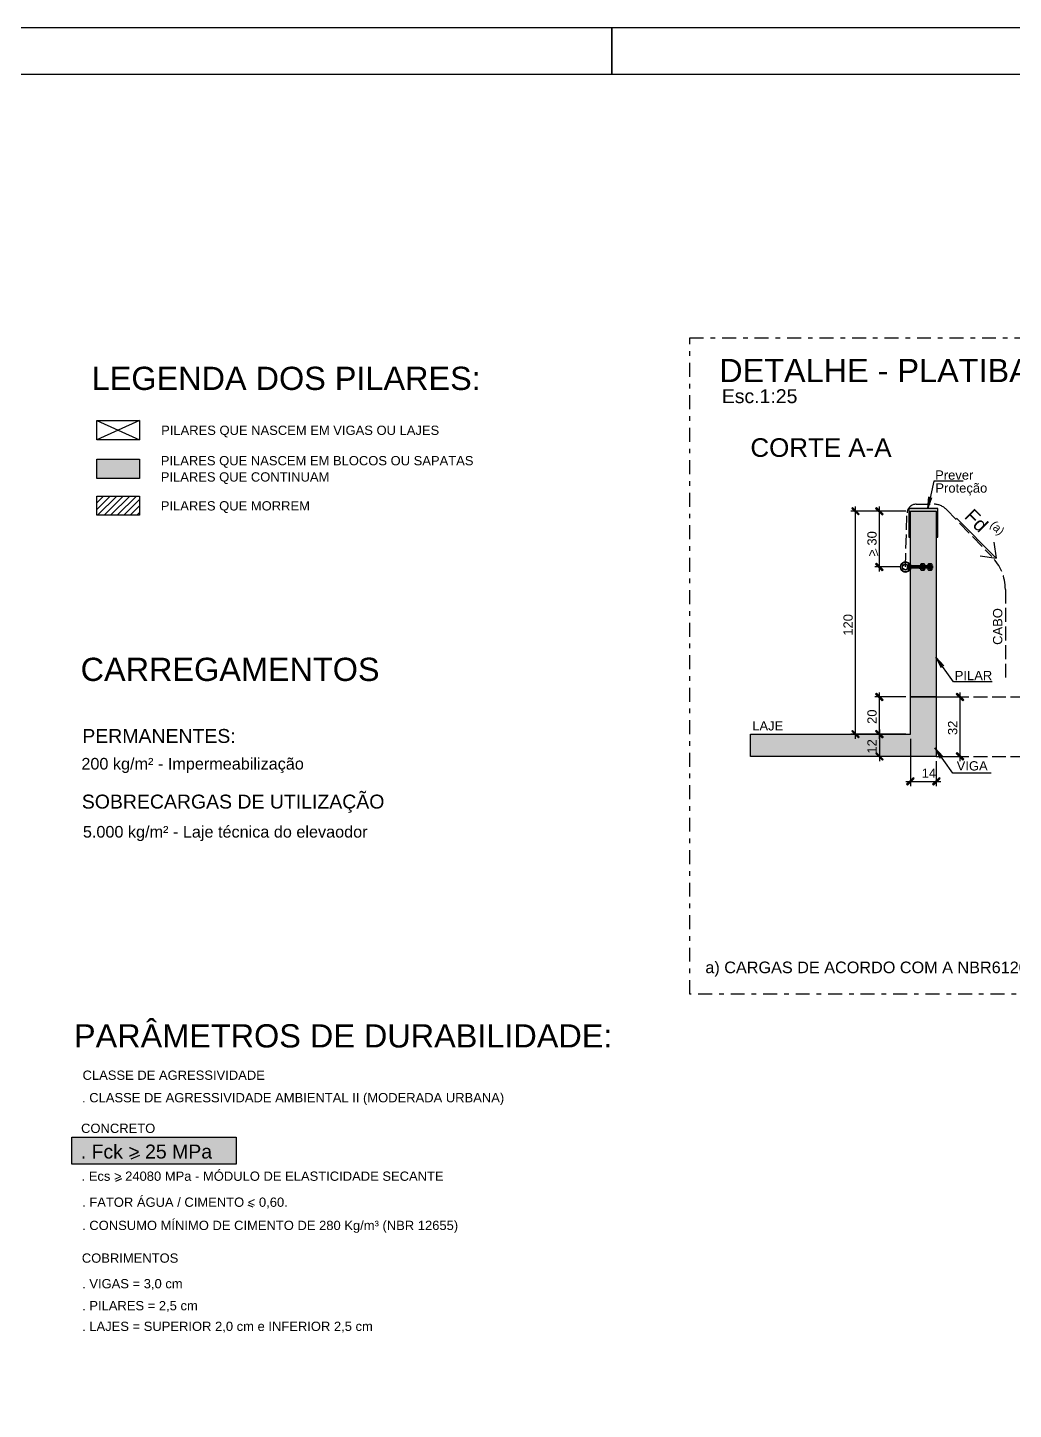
# Model space of a CAD drawing. Extents: x 0 to 95, y 0 to 59.4.
# Drawn here: x 45.41 to 66.65, y 29.64 to 59.4 of the extents above; entities that cross this region are included whole.
import ezdxf

# ---------------------------------------------------------------- set-up
doc = ezdxf.new("R2010")
doc.units = 0
doc.header["$MEASUREMENT"] = 0
for name, pattern in [('ESTILO_TQS_0001', [0.2, 0.1, -0.1]), ('ESTILO_TQS_0003', [0.9199999999999999, 0.3, -0.15, 0.02, -0.15, 0.3]), ('ESTILO_TQS_0005', [0.4, 0.3, -0.1])]:
    doc.linetypes.add(name, pattern=pattern)
for name, color, linetype in [('1', 1, 'CONTINUOUS'), ('16', 10, 'CONTINUOUS'), ('2', 2, 'CONTINUOUS'), ('21', 254, 'CONTINUOUS'), ('3', 3, 'CONTINUOUS'), ('37', 8, 'CONTINUOUS'), ('4', 4, 'CONTINUOUS'), ('5', 5, 'CONTINUOUS'), ('7', 7, 'CONTINUOUS'), ('8', 8, 'CONTINUOUS'), ('9', 254, 'CONTINUOUS')]:
    doc.layers.add(name, color=color, linetype=linetype)
doc.styles.add('TQS_ARIAL', font='arial.ttf')

msp = doc.modelspace()

# ---------------------------------------------------------------- linework, layer by layer
at = {"layer": '1', "linetype": 'Continuous'}
for p, q in [((46.899597, 50.935177), (47.824378, 50.521069)), ((47.824378, 50.935177), (46.899597, 50.521069)), ((64.232155, 48.98121), (63.150028, 48.98121)), ((63.250028, 44.08121), (63.250028, 49.08121)), ((64.332155, 48.98121), (63.665249, 48.98121)), ((63.765249, 47.681636), (63.765249, 49.08121)), ((64.224668, 47.781636), (63.665249, 47.781636)), ((64.332155, 44.98121), (63.665249, 44.98121)), ((63.765249, 44.08121), (63.765249, 45.08121)), ((65.092155, 44.98121), (65.60297, 44.98121)), ((65.50297, 43.60121), (65.50297, 45.08121)), ((64.332155, 44.18121), (63.150028, 44.18121)), ((64.332155, 44.18121), (63.665249, 44.18121)), ((64.232155, 44.18121), (63.665249, 44.18121)), ((63.765249, 44.28121), (63.765249, 43.60121)), ((64.432155, 44.08121), (64.432155, 43.061326)), ((64.332155, 43.70121), (63.665249, 43.70121)), ((64.992155, 43.60121), (64.992155, 43.061326)), ((65.092155, 43.70121), (65.60297, 43.70121)), ((64.332155, 43.161326), (65.092155, 43.161326))]:
    msp.add_line(p, q, dxfattribs=at)
at = {"layer": '1', "linetype": 'ESTILO_TQS_0001'}
for p, q in [((64.385294, 47.808858), (64.382448, 47.803165)), ((64.382448, 47.803165), (64.382448, 47.759256)), ((64.385294, 47.753562), (64.382448, 47.759256)), ((64.388141, 47.803165), (64.385294, 47.808858)), ((64.385294, 47.753562), (64.385294, 47.808858)), ((64.388141, 47.759256), (64.385294, 47.753562)), ((64.390988, 47.808858), (64.388141, 47.803165)), ((64.388141, 47.803165), (64.388141, 47.759256)), ((64.390988, 47.753562), (64.388141, 47.759256)), ((64.393834, 47.803165), (64.390988, 47.808858)), ((64.390988, 47.753562), (64.390988, 47.808858)), ((64.393834, 47.759256), (64.390988, 47.753562)), ((64.396681, 47.808858), (64.393834, 47.803165)), ((64.393834, 47.803165), (64.393834, 47.759256)), ((64.396681, 47.753562), (64.393834, 47.759256)), ((64.399528, 47.803165), (64.396681, 47.808858)), ((64.396681, 47.753562), (64.396681, 47.808858)), ((64.399528, 47.759256), (64.396681, 47.753562)), ((64.402374, 47.808858), (64.399528, 47.803165)), ((64.399528, 47.803165), (64.399528, 47.759256)), ((64.402374, 47.753562), (64.399528, 47.759256)), ((64.405221, 47.803165), (64.402374, 47.808858)), ((64.402374, 47.753562), (64.402374, 47.808858)), ((64.405221, 47.759256), (64.402374, 47.753562)), ((64.408067, 47.808858), (64.405221, 47.803165)), ((64.405221, 47.803165), (64.405221, 47.759256)), ((64.408067, 47.753562), (64.405221, 47.759256)), ((64.410914, 47.803165), (64.408067, 47.808858)), ((64.408067, 47.753562), (64.408067, 47.808858)), ((64.410914, 47.759256), (64.408067, 47.753562)), ((64.413761, 47.808858), (64.410914, 47.803165)), ((64.410914, 47.803165), (64.410914, 47.759256)), ((64.413761, 47.753562), (64.410914, 47.759256)), ((64.416607, 47.803165), (64.413761, 47.808858)), ((64.413761, 47.753562), (64.413761, 47.808858)), ((64.416607, 47.759256), (64.413761, 47.753562)), ((64.419454, 47.808858), (64.416607, 47.803165)), ((64.416607, 47.803165), (64.416607, 47.759256)), ((64.419454, 47.753562), (64.416607, 47.759256)), ((64.4223, 47.803165), (64.419454, 47.808858)), ((64.419454, 47.753562), (64.419454, 47.808858)), ((64.4223, 47.759256), (64.419454, 47.753562)), ((64.425147, 47.808858), (64.4223, 47.803165)), ((64.4223, 47.803165), (64.4223, 47.759256)), ((64.425147, 47.753562), (64.4223, 47.759256)), ((64.427994, 47.803165), (64.425147, 47.808858)), ((64.425147, 47.753562), (64.425147, 47.808858)), ((64.427994, 47.759256), (64.425147, 47.753562)), ((64.43084, 47.808858), (64.427994, 47.803165)), ((64.427994, 47.803165), (64.427994, 47.759256)), ((64.43084, 47.753562), (64.427994, 47.759256)), ((64.433687, 47.803165), (64.43084, 47.808858)), ((64.43084, 47.753562), (64.43084, 47.808858)), ((64.433687, 47.759256), (64.43084, 47.753562)), ((64.436534, 47.808858), (64.433687, 47.803165)), ((64.433687, 47.803165), (64.433687, 47.759256)), ((64.436534, 47.753562), (64.433687, 47.759256)), ((64.43938, 47.803165), (64.436534, 47.808858)), ((64.436534, 47.753562), (64.436534, 47.808858)), ((64.43938, 47.759256), (64.436534, 47.753562)), ((64.442227, 47.808858), (64.43938, 47.803165)), ((64.43938, 47.803165), (64.43938, 47.759256)), ((64.442227, 47.753562), (64.43938, 47.759256)), ((64.445073, 47.803165), (64.442227, 47.808858)), ((64.442227, 47.753562), (64.442227, 47.808858)), ((64.445073, 47.759256), (64.442227, 47.753562)), ((64.44792, 47.808858), (64.445073, 47.803165)), ((64.445073, 47.803165), (64.445073, 47.759256)), ((64.44792, 47.753562), (64.445073, 47.759256)), ((64.450767, 47.803165), (64.44792, 47.808858)), ((64.44792, 47.753562), (64.44792, 47.808858)), ((64.450767, 47.759256), (64.44792, 47.753562)), ((64.453613, 47.808858), (64.450767, 47.803165)), ((64.450767, 47.803165), (64.450767, 47.759256)), ((64.453613, 47.753562), (64.450767, 47.759256)), ((64.45646, 47.803165), (64.453613, 47.808858)), ((64.453613, 47.753562), (64.453613, 47.808858)), ((64.45646, 47.759256), (64.453613, 47.753562)), ((64.459306, 47.808858), (64.45646, 47.803165)), ((64.45646, 47.803165), (64.45646, 47.759256)), ((64.459306, 47.753562), (64.45646, 47.759256)), ((64.462153, 47.803165), (64.459306, 47.808858)), ((64.459306, 47.753562), (64.459306, 47.808858)), ((64.462153, 47.759256), (64.459306, 47.753562)), ((64.465, 47.808858), (64.462153, 47.803165)), ((64.462153, 47.803165), (64.462153, 47.759256)), ((64.465, 47.753562), (64.462153, 47.759256)), ((64.467846, 47.803165), (64.465, 47.808858)), ((64.465, 47.753562), (64.465, 47.808858)), ((64.467846, 47.759256), (64.465, 47.753562)), ((64.470693, 47.808858), (64.467846, 47.803165)), ((64.467846, 47.803165), (64.467846, 47.759256)), ((64.470693, 47.753562), (64.467846, 47.759256)), ((64.47354, 47.803165), (64.470693, 47.808858)), ((64.470693, 47.753562), (64.470693, 47.808858)), ((64.47354, 47.759256), (64.470693, 47.753562)), ((64.476386, 47.808858), (64.47354, 47.803165)), ((64.476386, 47.808858), (64.47354, 47.803165)), ((64.47354, 47.803165), (64.47354, 47.759256)), ((64.47354, 47.803165), (64.47354, 47.759256)), ((64.476386, 47.753562), (64.47354, 47.759256)), ((64.476386, 47.753562), (64.47354, 47.759256)), ((64.476386, 47.753562), (64.476386, 47.808858)), ((64.479233, 47.803165), (64.476386, 47.808858)), ((64.476386, 47.753562), (64.476386, 47.808858)), ((64.479233, 47.759256), (64.476386, 47.753562)), ((64.482079, 47.808858), (64.479233, 47.803165)), ((64.479233, 47.803165), (64.479233, 47.759256)), ((64.479233, 47.803165), (64.479233, 47.759256)), ((64.482079, 47.753562), (64.479233, 47.759256)), ((64.484926, 47.803165), (64.482079, 47.808858)), ((64.482079, 47.753562), (64.482079, 47.808858)), ((64.484926, 47.759256), (64.482079, 47.753562)), ((64.487773, 47.808858), (64.484926, 47.803165)), ((64.484926, 47.803165), (64.484926, 47.759256)), ((64.484926, 47.803165), (64.484926, 47.759256)), ((64.487773, 47.753562), (64.484926, 47.759256)), ((64.490619, 47.803165), (64.487773, 47.808858)), ((64.487773, 47.753562), (64.487773, 47.808858)), ((64.490619, 47.759256), (64.487773, 47.753562)), ((64.493466, 47.808858), (64.490619, 47.803165)), ((64.490619, 47.803165), (64.490619, 47.759256)), ((64.490619, 47.803165), (64.490619, 47.759256)), ((64.493466, 47.753562), (64.490619, 47.759256)), ((64.496312, 47.803165), (64.493466, 47.808858)), ((64.493466, 47.753562), (64.493466, 47.808858)), ((64.496312, 47.759256), (64.493466, 47.753562)), ((64.499159, 47.808858), (64.496312, 47.803165)), ((64.496312, 47.803165), (64.496312, 47.759256)), ((64.496312, 47.803165), (64.496312, 47.759256)), ((64.499159, 47.753562), (64.496312, 47.759256)), ((64.502006, 47.803165), (64.499159, 47.808858)), ((64.499159, 47.753562), (64.499159, 47.808858)), ((64.502006, 47.759256), (64.499159, 47.753562)), ((64.504852, 47.808858), (64.502006, 47.803165)), ((64.502006, 47.803165), (64.502006, 47.759256)), ((64.502006, 47.803165), (64.502006, 47.759256)), ((64.504852, 47.753562), (64.502006, 47.759256)), ((64.507699, 47.803165), (64.504852, 47.808858)), ((64.504852, 47.753562), (64.504852, 47.808858)), ((64.507699, 47.759256), (64.504852, 47.753562)), ((64.510546, 47.808858), (64.507699, 47.803165)), ((64.507699, 47.803165), (64.507699, 47.759256)), ((64.507699, 47.803165), (64.507699, 47.759256)), ((64.510546, 47.753562), (64.507699, 47.759256)), ((64.513392, 47.803165), (64.510546, 47.808858)), ((64.510546, 47.753562), (64.510546, 47.808858)), ((64.513392, 47.759256), (64.510546, 47.753562)), ((64.516239, 47.808858), (64.513392, 47.803165)), ((64.513392, 47.803165), (64.513392, 47.759256)), ((64.516239, 47.753562), (64.513392, 47.759256)), ((64.519085, 47.803165), (64.516239, 47.808858)), ((64.516239, 47.753562), (64.516239, 47.808858)), ((64.519085, 47.759256), (64.516239, 47.753562)), ((64.521932, 47.808858), (64.519085, 47.803165)), ((64.519085, 47.803165), (64.519085, 47.759256)), ((64.521932, 47.753562), (64.519085, 47.759256)), ((64.524779, 47.803165), (64.521932, 47.808858)), ((64.521932, 47.753562), (64.521932, 47.808858)), ((64.524779, 47.759256), (64.521932, 47.753562)), ((64.527625, 47.808858), (64.524779, 47.803165)), ((64.524779, 47.803165), (64.524779, 47.759256)), ((64.527625, 47.753562), (64.524779, 47.759256)), ((64.530472, 47.803165), (64.527625, 47.808858)), ((64.527625, 47.753562), (64.527625, 47.808858)), ((64.530472, 47.759256), (64.527625, 47.753562)), ((64.533318, 47.808858), (64.530472, 47.803165)), ((64.530472, 47.803165), (64.530472, 47.759256)), ((64.533318, 47.753562), (64.530472, 47.759256)), ((64.536165, 47.803165), (64.533318, 47.808858)), ((64.533318, 47.753562), (64.533318, 47.808858)), ((64.536165, 47.759256), (64.533318, 47.753562)), ((64.539012, 47.808858), (64.536165, 47.803165)), ((64.536165, 47.803165), (64.536165, 47.759256)), ((64.539012, 47.753562), (64.536165, 47.759256)), ((64.541858, 47.803165), (64.539012, 47.808858)), ((64.539012, 47.753562), (64.539012, 47.808858)), ((64.541858, 47.759256), (64.539012, 47.753562)), ((64.544705, 47.808858), (64.541858, 47.803165)), ((64.541858, 47.803165), (64.541858, 47.759256)), ((64.544705, 47.753562), (64.541858, 47.759256)), ((64.547552, 47.803165), (64.544705, 47.808858)), ((64.544705, 47.753562), (64.544705, 47.808858)), ((64.547552, 47.759256), (64.544705, 47.753562)), ((64.550398, 47.808858), (64.547552, 47.803165)), ((64.547552, 47.803165), (64.547552, 47.759256)), ((64.550398, 47.753562), (64.547552, 47.759256)), ((64.553245, 47.803165), (64.550398, 47.808858)), ((64.550398, 47.753562), (64.550398, 47.808858)), ((64.553245, 47.759256), (64.550398, 47.753562)), ((64.556091, 47.808858), (64.553245, 47.803165)), ((64.553245, 47.803165), (64.553245, 47.759256)), ((64.556091, 47.753562), (64.553245, 47.759256)), ((64.558938, 47.803165), (64.556091, 47.808858)), ((64.556091, 47.753562), (64.556091, 47.808858)), ((64.558938, 47.759256), (64.556091, 47.753562)), ((64.561785, 47.808858), (64.558938, 47.803165)), ((64.558938, 47.803165), (64.558938, 47.759256)), ((64.561785, 47.753562), (64.558938, 47.759256)), ((64.564631, 47.803165), (64.561785, 47.808858)), ((64.561785, 47.753562), (64.561785, 47.808858)), ((64.564631, 47.759256), (64.561785, 47.753562)), ((64.567478, 47.808858), (64.564631, 47.803165)), ((64.564631, 47.803165), (64.564631, 47.759256)), ((64.567478, 47.753562), (64.564631, 47.759256)), ((64.570324, 47.803165), (64.567478, 47.808858)), ((64.567478, 47.753562), (64.567478, 47.808858)), ((64.570324, 47.759256), (64.567478, 47.753562)), ((64.573171, 47.808858), (64.570324, 47.803165)), ((64.570324, 47.803165), (64.570324, 47.759256)), ((64.573171, 47.753562), (64.570324, 47.759256)), ((64.576018, 47.803165), (64.573171, 47.808858)), ((64.573171, 47.753562), (64.573171, 47.808858)), ((64.576018, 47.759256), (64.573171, 47.753562)), ((64.578864, 47.808858), (64.576018, 47.803165)), ((64.576018, 47.803165), (64.576018, 47.759256)), ((64.578864, 47.753562), (64.576018, 47.759256)), ((64.581711, 47.803165), (64.578864, 47.808858)), ((64.578864, 47.753562), (64.578864, 47.808858)), ((64.581711, 47.759256), (64.578864, 47.753562)), ((64.584558, 47.808858), (64.581711, 47.803165)), ((64.581711, 47.803165), (64.581711, 47.759256)), ((64.584558, 47.753562), (64.581711, 47.759256)), ((64.587404, 47.803165), (64.584558, 47.808858)), ((64.584558, 47.753562), (64.584558, 47.808858)), ((64.587404, 47.759256), (64.584558, 47.753562)), ((64.590251, 47.808858), (64.587404, 47.803165)), ((64.587404, 47.803165), (64.587404, 47.759256)), ((64.590251, 47.753562), (64.587404, 47.759256)), ((64.593097, 47.803165), (64.590251, 47.808858)), ((64.590251, 47.753562), (64.590251, 47.808858)), ((64.593097, 47.759256), (64.590251, 47.753562)), ((64.595944, 47.808858), (64.593097, 47.803165)), ((64.593097, 47.803165), (64.593097, 47.759256)), ((64.595944, 47.753562), (64.593097, 47.759256)), ((64.598791, 47.803165), (64.595944, 47.808858)), ((64.595944, 47.753562), (64.595944, 47.808858)), ((64.598791, 47.759256), (64.595944, 47.753562)), ((64.601637, 47.808858), (64.598791, 47.803165)), ((64.598791, 47.803165), (64.598791, 47.759256)), ((64.601637, 47.753562), (64.598791, 47.759256)), ((64.604484, 47.803165), (64.601637, 47.808858)), ((64.601637, 47.753562), (64.601637, 47.808858)), ((64.604484, 47.759256), (64.601637, 47.753562)), ((64.60733, 47.808858), (64.604484, 47.803165)), ((64.604484, 47.803165), (64.604484, 47.759256)), ((64.60733, 47.753562), (64.604484, 47.759256)), ((64.610177, 47.803165), (64.60733, 47.808858)), ((64.60733, 47.753562), (64.60733, 47.808858)), ((64.610177, 47.759256), (64.60733, 47.753562)), ((64.613024, 47.808858), (64.610177, 47.803165)), ((64.610177, 47.803165), (64.610177, 47.759256)), ((64.613024, 47.753562), (64.610177, 47.759256)), ((64.61587, 47.803165), (64.613024, 47.808858)), ((64.613024, 47.753562), (64.613024, 47.808858)), ((64.61587, 47.759256), (64.613024, 47.753562)), ((64.618717, 47.808858), (64.61587, 47.803165)), ((64.61587, 47.803165), (64.61587, 47.759256)), ((64.618717, 47.753562), (64.61587, 47.759256)), ((64.621564, 47.803165), (64.618717, 47.808858)), ((64.618717, 47.753562), (64.618717, 47.808858)), ((64.621564, 47.759256), (64.618717, 47.753562)), ((64.621822, 47.803165), (64.618975, 47.808858)), ((64.618975, 47.808858), (64.695576, 47.803165)), ((64.618975, 47.753562), (64.618975, 47.808858)), ((64.621822, 47.759256), (64.618975, 47.753562)), ((64.618975, 47.753562), (64.695576, 47.759256)), ((64.62441, 47.808858), (64.621564, 47.803165)), ((64.621564, 47.803165), (64.621564, 47.759256)), ((64.62441, 47.753562), (64.621564, 47.759256)), ((64.624668, 47.808858), (64.621822, 47.803165)), ((64.621822, 47.803165), (64.621822, 47.759256)), ((64.624668, 47.753562), (64.621822, 47.759256)), ((64.627257, 47.803165), (64.62441, 47.808858)), ((64.62441, 47.753562), (64.62441, 47.808858)), ((64.627257, 47.759256), (64.62441, 47.753562)), ((64.627515, 47.803165), (64.624668, 47.808858)), ((64.624668, 47.753562), (64.624668, 47.808858)), ((64.627515, 47.759256), (64.624668, 47.753562)), ((64.630103, 47.808858), (64.627257, 47.803165)), ((64.627257, 47.803165), (64.627257, 47.759256)), ((64.630103, 47.753562), (64.627257, 47.759256)), ((64.630361, 47.808858), (64.627515, 47.803165)), ((64.627515, 47.803165), (64.627515, 47.759256)), ((64.630361, 47.753562), (64.627515, 47.759256)), ((64.63295, 47.803165), (64.630103, 47.808858)), ((64.630103, 47.753562), (64.630103, 47.808858)), ((64.63295, 47.759256), (64.630103, 47.753562)), ((64.633208, 47.803165), (64.630361, 47.808858)), ((64.630361, 47.753562), (64.630361, 47.808858)), ((64.633208, 47.759256), (64.630361, 47.753562)), ((64.635797, 47.808858), (64.63295, 47.803165)), ((64.63295, 47.803165), (64.63295, 47.759256)), ((64.635797, 47.753562), (64.63295, 47.759256)), ((64.636055, 47.808858), (64.633208, 47.803165)), ((64.633208, 47.803165), (64.633208, 47.759256)), ((64.636055, 47.753562), (64.633208, 47.759256)), ((64.638643, 47.803165), (64.635797, 47.808858)), ((64.635797, 47.753562), (64.635797, 47.808858)), ((64.638643, 47.759256), (64.635797, 47.753562)), ((64.638901, 47.803165), (64.636055, 47.808858)), ((64.636055, 47.753562), (64.636055, 47.808858)), ((64.638901, 47.759256), (64.636055, 47.753562)), ((64.64149, 47.808858), (64.638643, 47.803165)), ((64.638643, 47.803165), (64.638643, 47.759256)), ((64.64149, 47.753562), (64.638643, 47.759256)), ((64.641748, 47.808858), (64.638901, 47.803165)), ((64.638901, 47.803165), (64.638901, 47.759256)), ((64.641748, 47.753562), (64.638901, 47.759256)), ((64.644336, 47.803165), (64.64149, 47.808858)), ((64.64149, 47.753562), (64.64149, 47.808858)), ((64.644336, 47.759256), (64.64149, 47.753562)), ((64.644595, 47.803165), (64.641748, 47.808858)), ((64.641748, 47.753562), (64.641748, 47.808858)), ((64.644595, 47.759256), (64.641748, 47.753562)), ((64.647183, 47.808858), (64.644336, 47.803165)), ((64.644336, 47.803165), (64.644336, 47.759256)), ((64.647183, 47.753562), (64.644336, 47.759256)), ((64.647441, 47.808858), (64.644595, 47.803165)), ((64.644595, 47.803165), (64.644595, 47.759256)), ((64.647441, 47.753562), (64.644595, 47.759256)), ((64.65003, 47.803165), (64.647183, 47.808858)), ((64.647183, 47.753562), (64.647183, 47.808858)), ((64.65003, 47.759256), (64.647183, 47.753562)), ((64.650288, 47.803165), (64.647441, 47.808858)), ((64.647441, 47.753562), (64.647441, 47.808858)), ((64.650288, 47.759256), (64.647441, 47.753562)), ((64.652876, 47.808858), (64.65003, 47.803165)), ((64.65003, 47.803165), (64.65003, 47.759256)), ((64.652876, 47.753562), (64.65003, 47.759256)), ((64.653134, 47.808858), (64.650288, 47.803165)), ((64.650288, 47.803165), (64.650288, 47.759256)), ((64.653134, 47.753562), (64.650288, 47.759256)), ((64.655723, 47.803165), (64.652876, 47.808858)), ((64.652876, 47.753562), (64.652876, 47.808858)), ((64.655723, 47.759256), (64.652876, 47.753562)), ((64.655981, 47.803165), (64.653134, 47.808858)), ((64.653134, 47.753562), (64.653134, 47.808858)), ((64.655981, 47.759256), (64.653134, 47.753562)), ((64.65857, 47.808858), (64.655723, 47.803165)), ((64.655723, 47.803165), (64.655723, 47.759256)), ((64.65857, 47.753562), (64.655723, 47.759256)), ((64.658828, 47.808858), (64.655981, 47.803165)), ((64.655981, 47.803165), (64.655981, 47.759256)), ((64.658828, 47.753562), (64.655981, 47.759256)), ((64.661416, 47.803165), (64.65857, 47.808858)), ((64.65857, 47.753562), (64.65857, 47.808858)), ((64.661416, 47.759256), (64.65857, 47.753562)), ((64.661674, 47.803165), (64.658828, 47.808858)), ((64.658828, 47.753562), (64.658828, 47.808858)), ((64.661674, 47.759256), (64.658828, 47.753562)), ((64.664263, 47.808858), (64.661416, 47.803165)), ((64.661416, 47.803165), (64.661416, 47.759256)), ((64.664263, 47.753562), (64.661416, 47.759256)), ((64.664521, 47.808858), (64.661674, 47.803165)), ((64.661674, 47.803165), (64.661674, 47.759256)), ((64.664521, 47.753562), (64.661674, 47.759256)), ((64.667109, 47.803165), (64.664263, 47.808858)), ((64.664263, 47.753562), (64.664263, 47.808858)), ((64.667109, 47.759256), (64.664263, 47.753562)), ((64.667367, 47.803165), (64.664521, 47.808858)), ((64.664521, 47.753562), (64.664521, 47.808858)), ((64.667367, 47.759256), (64.664521, 47.753562)), ((64.669956, 47.808858), (64.667109, 47.803165)), ((64.667109, 47.803165), (64.667109, 47.759256)), ((64.669956, 47.753562), (64.667109, 47.759256)), ((64.670214, 47.808858), (64.667367, 47.803165)), ((64.667367, 47.803165), (64.667367, 47.759256)), ((64.670214, 47.753562), (64.667367, 47.759256)), ((64.672803, 47.803165), (64.669956, 47.808858)), ((64.669956, 47.753562), (64.669956, 47.808858)), ((64.672803, 47.759256), (64.669956, 47.753562)), ((64.673061, 47.803165), (64.670214, 47.808858)), ((64.670214, 47.753562), (64.670214, 47.808858)), ((64.673061, 47.759256), (64.670214, 47.753562)), ((64.675649, 47.808858), (64.672803, 47.803165)), ((64.672803, 47.803165), (64.672803, 47.759256)), ((64.675649, 47.753562), (64.672803, 47.759256)), ((64.675907, 47.808858), (64.673061, 47.803165)), ((64.673061, 47.803165), (64.673061, 47.759256)), ((64.675907, 47.753562), (64.673061, 47.759256)), ((64.678496, 47.803165), (64.675649, 47.808858)), ((64.675649, 47.753562), (64.675649, 47.808858)), ((64.678496, 47.759256), (64.675649, 47.753562)), ((64.678754, 47.803165), (64.675907, 47.808858)), ((64.675907, 47.753562), (64.675907, 47.808858)), ((64.678754, 47.759256), (64.675907, 47.753562)), ((64.681342, 47.808858), (64.678496, 47.803165)), ((64.678496, 47.803165), (64.678496, 47.759256)), ((64.681342, 47.753562), (64.678496, 47.759256)), ((64.681601, 47.808858), (64.678754, 47.803165)), ((64.678754, 47.803165), (64.678754, 47.759256)), ((64.681601, 47.753562), (64.678754, 47.759256)), ((64.684189, 47.803165), (64.681342, 47.808858)), ((64.681342, 47.753562), (64.681342, 47.808858)), ((64.684189, 47.759256), (64.681342, 47.753562)), ((64.684447, 47.803165), (64.681601, 47.808858)), ((64.681601, 47.753562), (64.681601, 47.808858)), ((64.684447, 47.759256), (64.681601, 47.753562)), ((64.687036, 47.808858), (64.684189, 47.803165)), ((64.684189, 47.803165), (64.684189, 47.759256)), ((64.687036, 47.753562), (64.684189, 47.759256)), ((64.687294, 47.808858), (64.684447, 47.803165)), ((64.684447, 47.803165), (64.684447, 47.759256)), ((64.687294, 47.753562), (64.684447, 47.759256)), ((64.689882, 47.803165), (64.687036, 47.808858)), ((64.687036, 47.753562), (64.687036, 47.808858)), ((64.689882, 47.759256), (64.687036, 47.753562)), ((64.69014, 47.803165), (64.687294, 47.808858)), ((64.687294, 47.753562), (64.687294, 47.808858)), ((64.69014, 47.759256), (64.687294, 47.753562)), ((64.692729, 47.808858), (64.689882, 47.803165)), ((64.689882, 47.803165), (64.689882, 47.759256)), ((64.692729, 47.753562), (64.689882, 47.759256)), ((64.692987, 47.808858), (64.69014, 47.803165)), ((64.69014, 47.803165), (64.69014, 47.759256)), ((64.692987, 47.753562), (64.69014, 47.759256)), ((64.695576, 47.803165), (64.692729, 47.808858)), ((64.692729, 47.753562), (64.692729, 47.808858)), ((64.695576, 47.759256), (64.692729, 47.753562)), ((64.695834, 47.803165), (64.692987, 47.808858)), ((64.692987, 47.753562), (64.692987, 47.808858)), ((64.695834, 47.759256), (64.692987, 47.753562)), ((64.695576, 47.803165), (64.695576, 47.759256)), ((64.69868, 47.808858), (64.695834, 47.803165)), ((64.695834, 47.803165), (64.695834, 47.759256)), ((64.69868, 47.753562), (64.695834, 47.759256)), ((64.701527, 47.803165), (64.69868, 47.808858)), ((64.69868, 47.753562), (64.69868, 47.808858)), ((64.701527, 47.759256), (64.69868, 47.753562)), ((64.704373, 47.808858), (64.701527, 47.803165)), ((64.701527, 47.803165), (64.701527, 47.759256)), ((64.704373, 47.753562), (64.701527, 47.759256)), ((64.70722, 47.803165), (64.704373, 47.808858)), ((64.704373, 47.753562), (64.704373, 47.808858)), ((64.70722, 47.759256), (64.704373, 47.753562)), ((64.710067, 47.808858), (64.70722, 47.803165)), ((64.70722, 47.803165), (64.70722, 47.759256)), ((64.710067, 47.753562), (64.70722, 47.759256)), ((64.712913, 47.803165), (64.710067, 47.808858)), ((64.710067, 47.753562), (64.710067, 47.808858)), ((64.712913, 47.759256), (64.710067, 47.753562)), ((64.71576, 47.808858), (64.712913, 47.803165)), ((64.712913, 47.803165), (64.712913, 47.759256)), ((64.71576, 47.753562), (64.712913, 47.759256)), ((64.718607, 47.803165), (64.71576, 47.808858)), ((64.71576, 47.753562), (64.71576, 47.808858)), ((64.718607, 47.759256), (64.71576, 47.753562)), ((64.721453, 47.808858), (64.718607, 47.803165)), ((64.718607, 47.803165), (64.718607, 47.759256)), ((64.721453, 47.753562), (64.718607, 47.759256)), ((64.7243, 47.803165), (64.721453, 47.808858)), ((64.721453, 47.753562), (64.721453, 47.808858)), ((64.7243, 47.759256), (64.721453, 47.753562)), ((64.727146, 47.808858), (64.7243, 47.803165)), ((64.7243, 47.803165), (64.7243, 47.759256)), ((64.727146, 47.753562), (64.7243, 47.759256)), ((64.729993, 47.803165), (64.727146, 47.808858)), ((64.727146, 47.753562), (64.727146, 47.808858)), ((64.729993, 47.759256), (64.727146, 47.753562)), ((64.73284, 47.808858), (64.729993, 47.803165)), ((64.729993, 47.803165), (64.729993, 47.759256)), ((64.73284, 47.753562), (64.729993, 47.759256)), ((64.735686, 47.803165), (64.73284, 47.808858)), ((64.73284, 47.753562), (64.73284, 47.808858)), ((64.735686, 47.759256), (64.73284, 47.753562)), ((64.738533, 47.808858), (64.735686, 47.803165)), ((64.735686, 47.803165), (64.735686, 47.759256)), ((64.738533, 47.753562), (64.735686, 47.759256)), ((64.741379, 47.803165), (64.738533, 47.808858)), ((64.738533, 47.753562), (64.738533, 47.808858)), ((64.741379, 47.759256), (64.738533, 47.753562)), ((64.744226, 47.808858), (64.741379, 47.803165)), ((64.741379, 47.803165), (64.741379, 47.759256)), ((64.744226, 47.753562), (64.741379, 47.759256)), ((64.747073, 47.803165), (64.744226, 47.808858)), ((64.744226, 47.753562), (64.744226, 47.808858)), ((64.747073, 47.759256), (64.744226, 47.753562)), ((64.749919, 47.808858), (64.747073, 47.803165)), ((64.747073, 47.803165), (64.747073, 47.759256)), ((64.749919, 47.753562), (64.747073, 47.759256)), ((64.752766, 47.803165), (64.749919, 47.808858)), ((64.749919, 47.753562), (64.749919, 47.808858)), ((64.752766, 47.759256), (64.749919, 47.753562)), ((64.755613, 47.808858), (64.752766, 47.803165)), ((64.752766, 47.803165), (64.752766, 47.759256)), ((64.755613, 47.753562), (64.752766, 47.759256)), ((64.758459, 47.803165), (64.755613, 47.808858)), ((64.755613, 47.753562), (64.755613, 47.808858)), ((64.758459, 47.759256), (64.755613, 47.753562)), ((64.761306, 47.808858), (64.758459, 47.803165)), ((64.758459, 47.803165), (64.758459, 47.759256)), ((64.761306, 47.753562), (64.758459, 47.759256)), ((64.764152, 47.803165), (64.761306, 47.808858)), ((64.761306, 47.753562), (64.761306, 47.808858)), ((64.764152, 47.759256), (64.761306, 47.753562)), ((64.766999, 47.808858), (64.764152, 47.803165)), ((64.764152, 47.803165), (64.764152, 47.759256)), ((64.766999, 47.753562), (64.764152, 47.759256)), ((64.769846, 47.803165), (64.766999, 47.808858)), ((64.766999, 47.753562), (64.766999, 47.808858)), ((64.769846, 47.759256), (64.766999, 47.753562)), ((64.772692, 47.808858), (64.769846, 47.803165)), ((64.769846, 47.803165), (64.769846, 47.759256)), ((64.772692, 47.753562), (64.769846, 47.759256)), ((64.775539, 47.803165), (64.772692, 47.808858)), ((64.772692, 47.753562), (64.772692, 47.808858)), ((64.775539, 47.759256), (64.772692, 47.753562)), ((64.778385, 47.808858), (64.775539, 47.803165)), ((64.775539, 47.803165), (64.775539, 47.759256)), ((64.778385, 47.753562), (64.775539, 47.759256)), ((64.781232, 47.803165), (64.778385, 47.808858)), ((64.778385, 47.753562), (64.778385, 47.808858)), ((64.781232, 47.759256), (64.778385, 47.753562)), ((64.784079, 47.808858), (64.781232, 47.803165)), ((64.781232, 47.803165), (64.781232, 47.759256)), ((64.784079, 47.753562), (64.781232, 47.759256)), ((64.786925, 47.803165), (64.784079, 47.808858)), ((64.784079, 47.753562), (64.784079, 47.808858)), ((64.786925, 47.759256), (64.784079, 47.753562)), ((64.789772, 47.808858), (64.786925, 47.803165)), ((64.786925, 47.803165), (64.786925, 47.759256)), ((64.789772, 47.753562), (64.786925, 47.759256)), ((64.792619, 47.803165), (64.789772, 47.808858)), ((64.789772, 47.753562), (64.789772, 47.808858)), ((64.792619, 47.759256), (64.789772, 47.753562)), ((64.795465, 47.808858), (64.792619, 47.803165)), ((64.792619, 47.803165), (64.792619, 47.759256)), ((64.795465, 47.753562), (64.792619, 47.759256)), ((64.798312, 47.803165), (64.795465, 47.808858)), ((64.795465, 47.753562), (64.795465, 47.808858)), ((64.798312, 47.759256), (64.795465, 47.753562)), ((64.801158, 47.808858), (64.798312, 47.803165)), ((64.798312, 47.803165), (64.798312, 47.759256)), ((64.801158, 47.753562), (64.798312, 47.759256)), ((64.804005, 47.803165), (64.801158, 47.808858)), ((64.801158, 47.753562), (64.801158, 47.808858)), ((64.804005, 47.759256), (64.801158, 47.753562)), ((64.806852, 47.808858), (64.804005, 47.803165)), ((64.804005, 47.803165), (64.804005, 47.759256)), ((64.806852, 47.753562), (64.804005, 47.759256)), ((64.809698, 47.803165), (64.806852, 47.808858)), ((64.806852, 47.753562), (64.806852, 47.808858)), ((64.809698, 47.759256), (64.806852, 47.753562)), ((64.812545, 47.808858), (64.809698, 47.803165)), ((64.809698, 47.803165), (64.809698, 47.759256)), ((64.812545, 47.753562), (64.809698, 47.759256)), ((64.815391, 47.803165), (64.812545, 47.808858)), ((64.812545, 47.753562), (64.812545, 47.808858)), ((64.815391, 47.759256), (64.812545, 47.753562)), ((64.818238, 47.808858), (64.815391, 47.803165)), ((64.815391, 47.803165), (64.815391, 47.759256)), ((64.818238, 47.753562), (64.815391, 47.759256)), ((64.821085, 47.803165), (64.818238, 47.808858)), ((64.818238, 47.753562), (64.818238, 47.808858)), ((64.821085, 47.759256), (64.818238, 47.753562)), ((64.823931, 47.808858), (64.821085, 47.803165)), ((64.821085, 47.803165), (64.821085, 47.759256)), ((64.823931, 47.753562), (64.821085, 47.759256)), ((64.826778, 47.803165), (64.823931, 47.808858)), ((64.823931, 47.753562), (64.823931, 47.808858)), ((64.826778, 47.759256), (64.823931, 47.753562)), ((64.829625, 47.808858), (64.826778, 47.803165)), ((64.826778, 47.803165), (64.826778, 47.759256)), ((64.829625, 47.753562), (64.826778, 47.759256)), ((64.832471, 47.803165), (64.829625, 47.808858)), ((64.829625, 47.753562), (64.829625, 47.808858)), ((64.832471, 47.759256), (64.829625, 47.753562)), ((64.835318, 47.808858), (64.832471, 47.803165)), ((64.832471, 47.803165), (64.832471, 47.759256)), ((64.835318, 47.753562), (64.832471, 47.759256)), ((64.838164, 47.803165), (64.835318, 47.808858)), ((64.835318, 47.753562), (64.835318, 47.808858)), ((64.838164, 47.759256), (64.835318, 47.753562)), ((64.841011, 47.808858), (64.838164, 47.803165)), ((64.838164, 47.803165), (64.838164, 47.759256)), ((64.841011, 47.753562), (64.838164, 47.759256)), ((64.843858, 47.803165), (64.841011, 47.808858)), ((64.841011, 47.753562), (64.841011, 47.808858)), ((64.843858, 47.759256), (64.841011, 47.753562)), ((64.846704, 47.808858), (64.843858, 47.803165)), ((64.843858, 47.803165), (64.843858, 47.759256)), ((64.846704, 47.753562), (64.843858, 47.759256)), ((64.849551, 47.803165), (64.846704, 47.808858)), ((64.846704, 47.753562), (64.846704, 47.808858)), ((64.849551, 47.759256), (64.846704, 47.753562)), ((64.852397, 47.808858), (64.849551, 47.803165)), ((64.849551, 47.803165), (64.849551, 47.759256)), ((64.852397, 47.753562), (64.849551, 47.759256)), ((64.855244, 47.803165), (64.852397, 47.808858)), ((64.852397, 47.753562), (64.852397, 47.808858)), ((64.855244, 47.759256), (64.852397, 47.753562)), ((64.858091, 47.808858), (64.855244, 47.803165)), ((64.855244, 47.803165), (64.855244, 47.759256)), ((64.858091, 47.753562), (64.855244, 47.759256)), ((64.860937, 47.803165), (64.858091, 47.808858)), ((64.858091, 47.753562), (64.858091, 47.808858)), ((64.860937, 47.759256), (64.858091, 47.753562)), ((64.863784, 47.808858), (64.860937, 47.803165)), ((64.860937, 47.803165), (64.860937, 47.759256)), ((64.863784, 47.753562), (64.860937, 47.759256)), ((64.866631, 47.803165), (64.863784, 47.808858)), ((64.863784, 47.753562), (64.863784, 47.808858)), ((64.866631, 47.759256), (64.863784, 47.753562)), ((64.869477, 47.808858), (64.866631, 47.803165)), ((64.866631, 47.803165), (64.866631, 47.759256)), ((64.869477, 47.753562), (64.866631, 47.759256)), ((64.872324, 47.803165), (64.869477, 47.808858)), ((64.869477, 47.753562), (64.869477, 47.808858)), ((64.872324, 47.759256), (64.869477, 47.753562)), ((64.87517, 47.808858), (64.872324, 47.803165)), ((64.872324, 47.803165), (64.872324, 47.759256)), ((64.87517, 47.753562), (64.872324, 47.759256)), ((64.878017, 47.803165), (64.87517, 47.808858)), ((64.87517, 47.753562), (64.87517, 47.808858)), ((64.878017, 47.759256), (64.87517, 47.753562)), ((64.880864, 47.808858), (64.878017, 47.803165)), ((64.878017, 47.803165), (64.878017, 47.759256)), ((64.880864, 47.753562), (64.878017, 47.759256)), ((64.88371, 47.803165), (64.880864, 47.808858)), ((64.880864, 47.753562), (64.880864, 47.808858)), ((64.88371, 47.759256), (64.880864, 47.753562)), ((64.886557, 47.808858), (64.88371, 47.803165)), ((64.88371, 47.803165), (64.88371, 47.759256)), ((64.886557, 47.753562), (64.88371, 47.759256)), ((64.889403, 47.803165), (64.886557, 47.808858)), ((64.886557, 47.753562), (64.886557, 47.808858)), ((64.889403, 47.759256), (64.886557, 47.753562)), ((64.89225, 47.808858), (64.889403, 47.803165)), ((64.889403, 47.803165), (64.889403, 47.759256)), ((64.89225, 47.753562), (64.889403, 47.759256)), ((64.895097, 47.803165), (64.89225, 47.808858)), ((64.89225, 47.753562), (64.89225, 47.808858)), ((64.895097, 47.759256), (64.89225, 47.753562)), ((64.897943, 47.808858), (64.895097, 47.803165)), ((64.895097, 47.803165), (64.895097, 47.759256)), ((64.897943, 47.753562), (64.895097, 47.759256)), ((64.90079, 47.803165), (64.897943, 47.808858)), ((64.897943, 47.753562), (64.897943, 47.808858)), ((64.90079, 47.759256), (64.897943, 47.753562)), ((64.903637, 47.808858), (64.90079, 47.803165)), ((64.90079, 47.803165), (64.90079, 47.759256)), ((64.903637, 47.753562), (64.90079, 47.759256)), ((64.906483, 47.803165), (64.903637, 47.808858)), ((64.903637, 47.753562), (64.903637, 47.808858)), ((64.906483, 47.759256), (64.903637, 47.753562)), ((64.90933, 47.808858), (64.906483, 47.803165)), ((64.906483, 47.803165), (64.906483, 47.759256)), ((64.90933, 47.753562), (64.906483, 47.759256)), ((64.912176, 47.803165), (64.90933, 47.808858)), ((64.90933, 47.753562), (64.90933, 47.808858)), ((64.912176, 47.759256), (64.90933, 47.753562)), ((64.912176, 47.803165), (64.912176, 47.759256))]:
    msp.add_line(p, q, dxfattribs=at)
at = {"layer": '1', "linetype": 'Continuous'}
for points in [[(39.500016, 59.400071), (58.000016, 59.400071), (58.000016, 58.400071), (58.000016, 59.400071), (76.500016, 59.400071), (76.500016, 58.400071), (76.500016, 59.400071), (95.000016, 59.400071), (94.000016, 59.400071), (95.000016, 59.400071), (95.000016, 29.700071), (94.000016, 29.700071), (95.000016, 29.700071), (95.000016, 7.1e-05), (76.500016, 7.1e-05), (76.500016, 1.000071), (76.500016, 7.1e-05), (58.000016, 7.1e-05), (58.000016, 1.000071), (58.000016, 7.1e-05), (39.500016, 7.1e-05)], [(65.568747, 49.628181), (64.940726, 49.628181), (64.812155, 49.04121), (64.833314, 49.290313), (64.812155, 49.04121), (64.897066, 49.276349)], [(63.329588, 48.919327), (63.186683, 49.062233), (63.169005, 49.044555), (63.31191, 48.90165), (63.329588, 48.919327)], [(63.844809, 48.919327), (63.701904, 49.062233), (63.684226, 49.044555), (63.827132, 48.90165), (63.844809, 48.919327)], [(63.844809, 47.719753), (63.701904, 47.862659), (63.684226, 47.844981), (63.827132, 47.702076), (63.844809, 47.719753)], [(66.192864, 45.308979), (65.364843, 45.308979), (64.97812, 45.836033), (65.151059, 45.6555), (64.97812, 45.836033), (65.098441, 45.616892)], [(63.844809, 44.919327), (63.701904, 45.062233), (63.684226, 45.044555), (63.827132, 44.90165), (63.844809, 44.919327)], [(65.582531, 44.919327), (65.439625, 45.062233), (65.421948, 45.044555), (65.564853, 44.90165), (65.582531, 44.919327)], [(63.329588, 44.119327), (63.186683, 44.262233), (63.169005, 44.244555), (63.31191, 44.10165), (63.329588, 44.119327)], [(63.844809, 44.119327), (63.701904, 44.262233), (63.684226, 44.244555), (63.827132, 44.10165), (63.844809, 44.119327)], [(63.685688, 44.243093), (63.828594, 44.100188), (63.846271, 44.117865), (63.703366, 44.260771), (63.685688, 44.243093)], [(63.685688, 43.763093), (63.828594, 43.620188), (63.846271, 43.637865), (63.703366, 43.780771), (63.685688, 43.763093)], [(66.174739, 43.337444), (65.346719, 43.337444), (64.959996, 43.884498), (65.129719, 43.700939), (64.959996, 43.884498), (65.076427, 43.663266)], [(65.582531, 43.639327), (65.439625, 43.782233), (65.421948, 43.764555), (65.564853, 43.62165), (65.582531, 43.639327)], [(64.370272, 43.081765), (64.513178, 43.224671), (64.4955, 43.242349), (64.352595, 43.099443), (64.370272, 43.081765)], [(64.930272, 43.081765), (65.073178, 43.224671), (65.0555, 43.242349), (64.912595, 43.099443), (64.930272, 43.081765)]]:
    msp.add_lwpolyline(points, dxfattribs=at)
for points in [[(63.329588, 48.919327), (63.186683, 49.062233), (63.169005, 49.044555)], [(63.329588, 48.919327), (63.169005, 49.044555), (63.31191, 48.90165)], [(63.329588, 48.919327), (63.31191, 48.90165), (63.329588, 48.919327)], [(63.844809, 48.919327), (63.701904, 49.062233), (63.684226, 49.044555)], [(63.844809, 48.919327), (63.684226, 49.044555), (63.827132, 48.90165)], [(63.844809, 48.919327), (63.827132, 48.90165), (63.844809, 48.919327)], [(63.844809, 47.719753), (63.701904, 47.862659), (63.684226, 47.844981)], [(63.844809, 47.719753), (63.684226, 47.844981), (63.827132, 47.702076)], [(63.844809, 47.719753), (63.827132, 47.702076), (63.844809, 47.719753)], [(63.844809, 44.919327), (63.701904, 45.062233), (63.684226, 45.044555)], [(63.844809, 44.919327), (63.684226, 45.044555), (63.827132, 44.90165)], [(65.582531, 44.919327), (65.439625, 45.062233), (65.421948, 45.044555)], [(65.582531, 44.919327), (65.421948, 45.044555), (65.564853, 44.90165)], [(63.844809, 44.919327), (63.827132, 44.90165), (63.844809, 44.919327)], [(65.582531, 44.919327), (65.564853, 44.90165), (65.582531, 44.919327)], [(63.329588, 44.119327), (63.186683, 44.262233), (63.169005, 44.244555)], [(63.329588, 44.119327), (63.169005, 44.244555), (63.31191, 44.10165)], [(63.329588, 44.119327), (63.31191, 44.10165), (63.329588, 44.119327)], [(63.844809, 44.119327), (63.701904, 44.262233), (63.684226, 44.244555)], [(63.844809, 44.119327), (63.684226, 44.244555), (63.827132, 44.10165)], [(63.685688, 44.243093), (63.846271, 44.117865), (63.703366, 44.260771)], [(63.685688, 44.243093), (63.703366, 44.260771), (63.685688, 44.243093)], [(63.685688, 44.243093), (63.828594, 44.100188), (63.846271, 44.117865)], [(63.844809, 44.119327), (63.827132, 44.10165), (63.844809, 44.119327)], [(63.685688, 43.763093), (63.846271, 43.637865), (63.703366, 43.780771)], [(63.685688, 43.763093), (63.703366, 43.780771), (63.685688, 43.763093)], [(63.685688, 43.763093), (63.828594, 43.620188), (63.846271, 43.637865)], [(65.582531, 43.639327), (65.439625, 43.782233), (65.421948, 43.764555)], [(65.582531, 43.639327), (65.421948, 43.764555), (65.564853, 43.62165)], [(65.582531, 43.639327), (65.564853, 43.62165), (65.582531, 43.639327)], [(64.370272, 43.081765), (64.4955, 43.242349), (64.352595, 43.099443)], [(64.370272, 43.081765), (64.513178, 43.224671), (64.4955, 43.242349)], [(64.930272, 43.081765), (65.0555, 43.242349), (64.912595, 43.099443)], [(64.930272, 43.081765), (65.073178, 43.224671), (65.0555, 43.242349)], [(64.370272, 43.081765), (64.352595, 43.099443), (64.370272, 43.081765)], [(64.930272, 43.081765), (64.912595, 43.099443), (64.930272, 43.081765)]]:
    msp.add_solid(points, dxfattribs=at)
at = {"layer": '16', "linetype": 'Continuous'}
msp.add_lwpolyline([(64.402155, 49.04121), (64.402155, 48.424561), (64.432155, 48.424561), (64.432155, 48.98121), (64.992155, 48.98121), (64.992155, 48.424561), (65.022155, 48.424561), (65.022155, 49.04121), (64.402155, 49.04121)], dxfattribs=at)
for points in [[(65.022155, 49.04121), (64.402155, 49.04121), (64.432155, 48.98121)], [(64.432155, 48.98121), (64.402155, 49.04121), (64.432155, 48.424561)], [(64.402155, 49.04121), (64.402155, 48.424561), (64.432155, 48.424561)], [(64.992155, 48.98121), (65.022155, 49.04121), (64.432155, 48.98121)], [(65.022155, 48.424561), (65.022155, 49.04121), (64.992155, 48.98121)], [(64.992155, 48.424561), (65.022155, 48.424561), (64.992155, 48.98121)]]:
    msp.add_solid(points, dxfattribs=at)
at = {"layer": '2', "linetype": 'Continuous'}
for p, q in [((46.899597, 49.020917), (47.187645, 49.308965)), ((46.899597, 49.162338), (47.046223, 49.308965)), ((46.899597, 49.30376), (46.904802, 49.308965)), ((46.914957, 48.894856), (47.329066, 49.308965)), ((47.056378, 48.894856), (47.470488, 49.308965)), ((47.197799, 48.894856), (47.611909, 49.308965)), ((47.339221, 48.894856), (47.75333, 49.308965)), ((47.480642, 48.894856), (47.824378, 49.238592)), ((47.622063, 48.894856), (47.824378, 49.09717)), ((47.763485, 48.894856), (47.824378, 48.955749)), ((64.332155, 48.98121), (64.332155, 48.98121)), ((64.432155, 48.98121), (64.432155, 48.98121)), ((65.425468, 48.830645), (66.282062, 47.974051)), ((66.231431, 48.316103), (66.282062, 47.974051)), ((65.940011, 48.024682), (66.282062, 47.974051)), ((64.324668, 47.781636), (64.324668, 47.781636)), ((64.387227, 47.83305), (64.387227, 47.72937)), ((64.397595, 47.83305), (64.387227, 47.83305)), ((64.397595, 47.72937), (64.387227, 47.72937)), ((64.404507, 47.838234), (64.404507, 47.724186)), ((64.428699, 47.84169), (64.407963, 47.84169)), ((64.428239, 47.72073), (64.407963, 47.72073)), ((64.432155, 47.838234), (64.432155, 47.724313)), ((64.432155, 44.98121), (64.432155, 44.98121)), ((64.992155, 44.98121), (64.992155, 44.98121)), ((64.332155, 44.18121), (64.332155, 44.18121)), ((64.432155, 44.18121), (64.432155, 44.18121)), ((64.432155, 44.18121), (64.432155, 44.18121)), ((64.432155, 44.18121), (64.432155, 44.18121)), ((64.432155, 43.70121), (64.432155, 43.70121)), ((64.992155, 43.70121), (64.992155, 43.70121)), ((64.992155, 43.70121), (64.992155, 43.70121)), ((47.643111, 35.029417), (47.828297, 35.110548)), ((47.310392, 34.548306), (47.441808, 34.608687)), ((50.155303, 34.044225), (50.265408, 33.9945))]:
    msp.add_line(p, q, dxfattribs=at)
at = {"layer": '2', "linetype": 'ESTILO_TQS_0001'}
for p, q in [((64.368215, 47.808858), (64.365368, 47.803165)), ((64.365368, 47.803165), (64.365368, 47.759256)), ((64.368215, 47.753562), (64.365368, 47.759256)), ((64.371061, 47.803165), (64.368215, 47.808858)), ((64.368215, 47.753562), (64.368215, 47.808858)), ((64.371061, 47.759256), (64.368215, 47.753562)), ((64.373908, 47.808858), (64.371061, 47.803165)), ((64.371061, 47.803165), (64.371061, 47.759256)), ((64.373908, 47.753562), (64.371061, 47.759256)), ((64.376755, 47.803165), (64.373908, 47.808858)), ((64.373908, 47.753562), (64.373908, 47.808858)), ((64.376755, 47.759256), (64.373908, 47.753562)), ((64.379601, 47.808858), (64.376755, 47.803165)), ((64.376755, 47.803165), (64.376755, 47.759256)), ((64.379601, 47.753562), (64.376755, 47.759256)), ((64.382448, 47.803165), (64.379601, 47.808858)), ((64.379601, 47.753562), (64.379601, 47.808858)), ((64.382448, 47.759256), (64.379601, 47.753562))]:
    msp.add_line(p, q, dxfattribs=at)
at = {"layer": '2', "linetype": 'ESTILO_TQS_0005'}
for p, q in [((64.992155, 44.98121), (67.757016, 44.98121)), ((64.992155, 43.70121), (67.757016, 43.70121))]:
    msp.add_line(p, q, dxfattribs=at)
at = {"layer": '2', "linetype": 'ESTILO_TQS_0003'}
msp.add_lwpolyline([(59.676814, 52.716188), (79.761438, 52.716188), (79.761438, 38.579884), (59.676814, 38.579884), (59.676814, 52.716188)], dxfattribs=at)
at = {"layer": '2', "linetype": 'Continuous'}
for points in [[(64.431061, 47.805402), (64.428834, 47.805402), (64.428834, 47.808858), (64.42365, 47.808858), (64.42365, 47.805402), (64.418466, 47.805402), (64.418466, 47.808858), (64.413282, 47.808858), (64.413282, 47.805402), (64.408098, 47.805402), (64.408098, 47.808858), (64.402914, 47.808858), (64.402914, 47.805402), (64.39773, 47.805402), (64.39773, 47.808858), (64.392546, 47.808858), (64.392546, 47.805402), (64.387362, 47.805402), (64.387362, 47.808858), (64.382178, 47.808858), (64.382178, 47.805402)], [(64.429447, 47.756998), (64.428834, 47.757018), (64.428834, 47.753562), (64.42365, 47.753562), (64.42365, 47.757018), (64.418466, 47.757018), (64.418466, 47.753562), (64.413282, 47.753562), (64.413282, 47.757018), (64.408098, 47.757018), (64.408098, 47.753562), (64.402914, 47.753562), (64.402914, 47.757018), (64.39773, 47.757018), (64.39773, 47.753562), (64.392546, 47.753562), (64.392546, 47.757018), (64.387362, 47.757018), (64.387362, 47.753562), (64.382178, 47.753562), (64.382178, 47.757018)], [(64.392654, 47.811319), (64.67896, 47.811319), (64.679554, 47.755216), (64.392654, 47.755216), (64.392654, 47.811319)], [(64.69767, 47.857242), (64.723934, 47.857242), (64.735686, 47.839541), (64.735686, 47.72288), (64.723934, 47.705178), (64.69767, 47.705178), (64.671406, 47.705178), (64.659654, 47.72288), (64.659654, 47.839541), (64.671406, 47.857242), (64.69767, 47.857242)], [(64.716678, 47.819523), (64.671406, 47.819523)], [(64.716678, 47.743491), (64.671406, 47.743491)], [(64.69767, 47.819523), (64.723934, 47.819523)], [(64.69767, 47.743491), (64.723934, 47.743491)], [(64.855035, 47.857242), (64.881299, 47.857242), (64.893051, 47.839541), (64.893051, 47.72288), (64.881299, 47.705178), (64.855035, 47.705178), (64.828771, 47.705178), (64.817019, 47.72288), (64.817019, 47.839541), (64.828771, 47.857242), (64.855035, 47.857242)], [(64.874043, 47.819523), (64.828771, 47.819523)], [(64.874043, 47.743491), (64.828771, 47.743491)], [(64.855035, 47.819523), (64.881299, 47.819523)], [(64.855035, 47.743491), (64.881299, 47.743491)]]:
    msp.add_lwpolyline(points, dxfattribs=at)
for radius in [0.106827, 0.066827, 0.06048]:
    msp.add_circle((64.326747, 47.781209), radius, dxfattribs=at)
for centre, radius, start, end in [((64.326747, 47.781209), 0.108864, 38.24573, 321.75427), ((64.421619, 47.812485), 0.040072, 149.121268, 190.179763), ((64.421619, 47.749936), 0.040072, 169.820237, 210.878732), ((64.324668, 47.781636), 0.062558, 336.825994, 23.17400599999999), ((64.398268, 47.839469), 0.006454, 264.0119690000001, 345.15061), ((64.398268, 47.722951), 0.006454, 14.84939, 95.98803099999999), ((64.407963, 47.838234), 0.003456, 90, 180), ((64.407963, 47.724186), 0.003456, 180, 270), ((64.42414, 47.85525), 0.013628, 209.209375, 264.385939), ((64.42414, 47.707168), 0.013628, 95.61406099999999, 150.790625), ((64.428458, 47.724422), 0.003698, 266.6056350000001, 358.306656), ((64.428699, 47.838234), 0.003456, 0, 90), ((64.770952, 47.781507), 0.106557, 159.098312, 200.901688), ((64.693457, 47.838383), 0.029016, 139.459787, 220.540213), ((64.694267, 47.724335), 0.029826, 140.037943, 219.962057), ((64.624389, 47.781507), 0.106557, 339.098312, 20.901688), ((64.701884, 47.838383), 0.029016, 319.4597870000001, 40.540213), ((64.701074, 47.724335), 0.029826, 320.037943, 39.962057), ((64.833653, 47.778464), 0.088798, 158.598312, 200.401688), ((64.850822, 47.838383), 0.029016, 139.459787, 220.540213), ((64.851632, 47.724335), 0.029826, 140.037943, 219.962057), ((64.781754, 47.781507), 0.106557, 339.098312, 20.901688), ((64.859249, 47.838383), 0.029016, 319.4597870000001, 40.540213), ((64.858439, 47.724335), 0.029826, 320.037943, 39.962057)]:
    msp.add_arc(centre, radius, start, end, dxfattribs=at)
at = {"layer": '21', "linetype": 'Continuous'}
msp.add_lwpolyline([(64.432155, 48.98121), (64.992155, 48.98121), (64.992155, 44.98121), (64.432155, 44.98121), (64.432155, 48.98121)], dxfattribs=at)
for points in [[(64.432155, 48.98121), (64.992155, 48.98121), (64.992155, 44.98121)], [(64.432155, 48.98121), (64.992155, 44.98121), (64.432155, 44.98121)], [(64.432155, 48.98121), (64.432155, 44.98121), (64.432155, 48.98121)]]:
    msp.add_solid(points, dxfattribs=at)
at = {"layer": '3', "linetype": 'Continuous'}
msp.add_lwpolyline([(64.432155, 44.98121), (64.432155, 48.98121), (64.992155, 48.98121), (64.992155, 44.98121)], dxfattribs=at)
at = {"layer": '37', "linetype": 'Continuous'}
for points in [[(46.899597, 50.102281), (47.824378, 50.102281), (47.824378, 49.688172)], [(46.899597, 50.102281), (47.824378, 49.688172), (46.899597, 49.688172)], [(46.899597, 50.102281), (46.899597, 49.688172), (46.899597, 50.102281)]]:
    msp.add_solid(points, dxfattribs=at)
at = {"layer": '4', "linetype": 'ESTILO_TQS_0005'}
for p, q in [((64.560846, 49.134466), (64.931895, 49.134466)), ((64.324668, 47.781636), (64.36106, 48.943734)), ((65.214737, 49.017309), (66.186416, 48.005075)), ((66.479309, 47.297968), (66.479309, 45.369034))]:
    msp.add_line(p, q, dxfattribs=at)
at = {"layer": '4', "linetype": 'Continuous'}
for points in [[(60.98956, 44.18121), (61.950948, 44.18121), (64.432155, 44.18121), (64.432155, 44.98121), (64.992155, 44.98121), (64.992155, 43.70121), (60.98956, 43.70121)], [(46.360197, 35.500552), (49.905001, 35.500552), (49.905001, 34.916316), (46.360197, 34.916316), (46.360197, 35.500552)]]:
    msp.add_lwpolyline(points, dxfattribs=at)
at = {"layer": '4', "linetype": 'ESTILO_TQS_0005'}
for centre, radius, start, end in [((64.560846, 48.934466), 0.2, 90, 177.344023), ((64.931895, 48.734466), 0.4, 45, 90), ((65.479309, 47.297968), 1, 0, 45)]:
    msp.add_arc(centre, radius, start, end, dxfattribs=at)
at = {"layer": '5', "linetype": 'Continuous'}
for points in [[(46.899597, 50.935177), (47.824378, 50.935177), (47.824378, 50.521069), (46.899597, 50.521069), (46.899597, 50.935177)], [(46.899597, 50.102281), (47.824378, 50.102281), (47.824378, 49.688172), (46.899597, 49.688172), (46.899597, 50.102281)], [(46.899597, 49.308965), (47.824378, 49.308965), (47.824378, 48.894856), (46.899597, 48.894856), (46.899597, 49.308965)]]:
    msp.add_lwpolyline(points, dxfattribs=at)
at = {"layer": '7', "linetype": 'Continuous'}
msp.add_lwpolyline([(2.500016, 58.400071), (94.000016, 58.400071), (94.000016, 1.000071), (2.500016, 1.000071), (2.500016, 58.400071)], dxfattribs=at)
at = {"layer": '8', "linetype": 'Continuous'}
msp.add_lwpolyline([(60.98956, 44.18121), (61.950948, 44.18121), (64.432155, 44.18121), (64.432155, 44.98121), (64.992155, 44.98121), (64.992155, 43.70121), (60.98956, 43.70121), (60.98956, 44.18121)], dxfattribs=at)
for points in [[(64.992155, 43.70121), (64.432155, 44.18121), (64.992155, 44.98121)], [(64.992155, 44.98121), (64.432155, 44.18121), (64.432155, 44.98121)], [(64.992155, 43.70121), (60.98956, 43.70121), (60.98956, 44.18121)], [(64.992155, 43.70121), (60.98956, 44.18121), (61.950948, 44.18121)], [(64.992155, 43.70121), (61.950948, 44.18121), (64.432155, 44.18121)]]:
    msp.add_solid(points, dxfattribs=at)
at = {"layer": '9', "linetype": 'Continuous'}
msp.add_lwpolyline([(46.360197, 35.500552), (49.905001, 35.500552), (49.905001, 34.916316), (46.360197, 34.916316), (46.360197, 35.500552)], dxfattribs=at)
for points in [[(46.360197, 35.500552), (49.905001, 35.500552), (49.905001, 34.916316)], [(46.360197, 35.500552), (49.905001, 34.916316), (46.360197, 34.916316)], [(46.360197, 35.500552), (46.360197, 34.916316), (46.360197, 35.500552)]]:
    msp.add_solid(points, dxfattribs=at)

# ---------------------------------------------------------------- texts
at = {"layer": '2', "linetype": 'Continuous', "style": 'TQS_ARIAL'}
for s, height, p in [('Esc.1:25', 0.3, (60.368529, 51.311343)), ('PILARES QUE NASCEM EM VIGAS OU LAJES', 0.2, (48.286823, 50.62629)), ('PILARES QUE NASCEM EM BLOCOS OU SAPATAS', 0.2, (48.279855, 49.971783)), ('PILARES QUE CONTINUAM', 0.2, (48.279855, 49.621783)), ('Prever', 0.2, (64.966565, 49.662249)), ('Proteção', 0.2, (64.972101, 49.383148)), ('PILARES QUE MORREM', 0.2, (48.279855, 48.998859)), ('PILAR', 0.2, (65.389093, 45.342816)), ('LAJE', 0.2, (61.025581, 44.259864)), ('200 kg/m² - Impermeabilização', 0.25, (46.568526, 43.418515)), ('VIGA', 0.2, (65.430944, 43.397853)), ('14', 0.2, (64.676948, 43.239671)), ('5.000 kg/m² - Laje técnica do elevaodor', 0.25, (46.601196, 41.952476)), ('a) CARGAS DE ACORDO COM A NBR6120,  Fd= 1.500 kg;', 0.25, (60.014936, 39.03136)), ('. CLASSE DE AGRESSIVIDADE AMBIENTAL II (MODERADA URBANA)', 0.2, (46.582792, 36.249787)), ('. Fck > 25 MPa', 0.3, (46.555522, 35.038365)), ('. Ecs > 24080 MPa - MÓDULO DE ELASTICIDADE SECANTE', 0.2, (46.572649, 34.558497)), ('. FATOR ÁGUA / CIMENTO < 0,60.', 0.2, (46.584583, 33.998251)), ('. CONSUMO MÍNIMO DE CIMENTO DE 280 Kg/m³ (NBR 12655)', 0.2, (46.584583, 33.498251)), ('. VIGAS = 3,0 cm', 0.2, (46.584583, 32.242723)), ('. PILARES = 2,5 cm', 0.2, (46.584583, 31.768969)), ('. LAJES = SUPERIOR 2,0 cm e INFERIOR 2,5 cm', 0.2, (46.584583, 31.323876))]:
    msp.add_text(s, height=height, dxfattribs=at).set_placement(p)
for s, height, rotation, p in [('Fd', 0.3, 315, (65.577314, 48.851349)), ('> 30', 0.2, 90, (63.705249, 48.001423)), ('(a)', 0.18, 315, (66.135297, 48.670401)), ('_', 0.2, 110, (63.689132, 48.009301)), ('120', 0.2, 90, (63.190028, 46.30121)), ('CABO', 0.2, 90, (66.412687, 46.103516)), ('20', 0.2, 90, (63.705249, 44.40121)), ('32', 0.2, 90, (65.44297, 44.16121)), ('12', 0.2, 90, (63.705249, 43.76121))]:
    msp.add_text(s, height=height, rotation=rotation, dxfattribs=at).set_placement(p)
at = {"layer": '4', "linetype": 'Continuous', "style": 'TQS_ARIAL'}
for s, height, p in [('PERMANENTES: ', 0.3, (46.588297, 43.99142)), ('SOBRECARGAS DE UTILIZAÇÃO', 0.3, (46.578347, 42.577693)), ('CLASSE DE AGRESSIVIDADE', 0.2, (46.594219, 36.733685)), ('CONCRETO', 0.2, (46.561994, 35.589774)), ('COBRIMENTOS', 0.2, (46.57822, 32.793785))]:
    msp.add_text(s, height=height, dxfattribs=at).set_placement(p)
at = {"layer": '5', "linetype": 'Continuous', "style": 'TQS_ARIAL'}
for s, height, p in [('LEGENDA DOS PILARES:', 0.5, (46.790814, 51.595304)), ('DETALHE - PLATIBANDA', 0.5, (60.312811, 51.763929)), ('CORTE A-A', 0.4, (60.985437, 50.154037)), ('CARREGAMENTOS', 0.5, (46.552271, 45.326299)), ('PARÂMETROS DE DURABILIDADE:', 0.5, (46.408974, 37.430893))]:
    msp.add_text(s, height=height, dxfattribs=at).set_placement(p)

doc.saveas('drawing.dxf')
